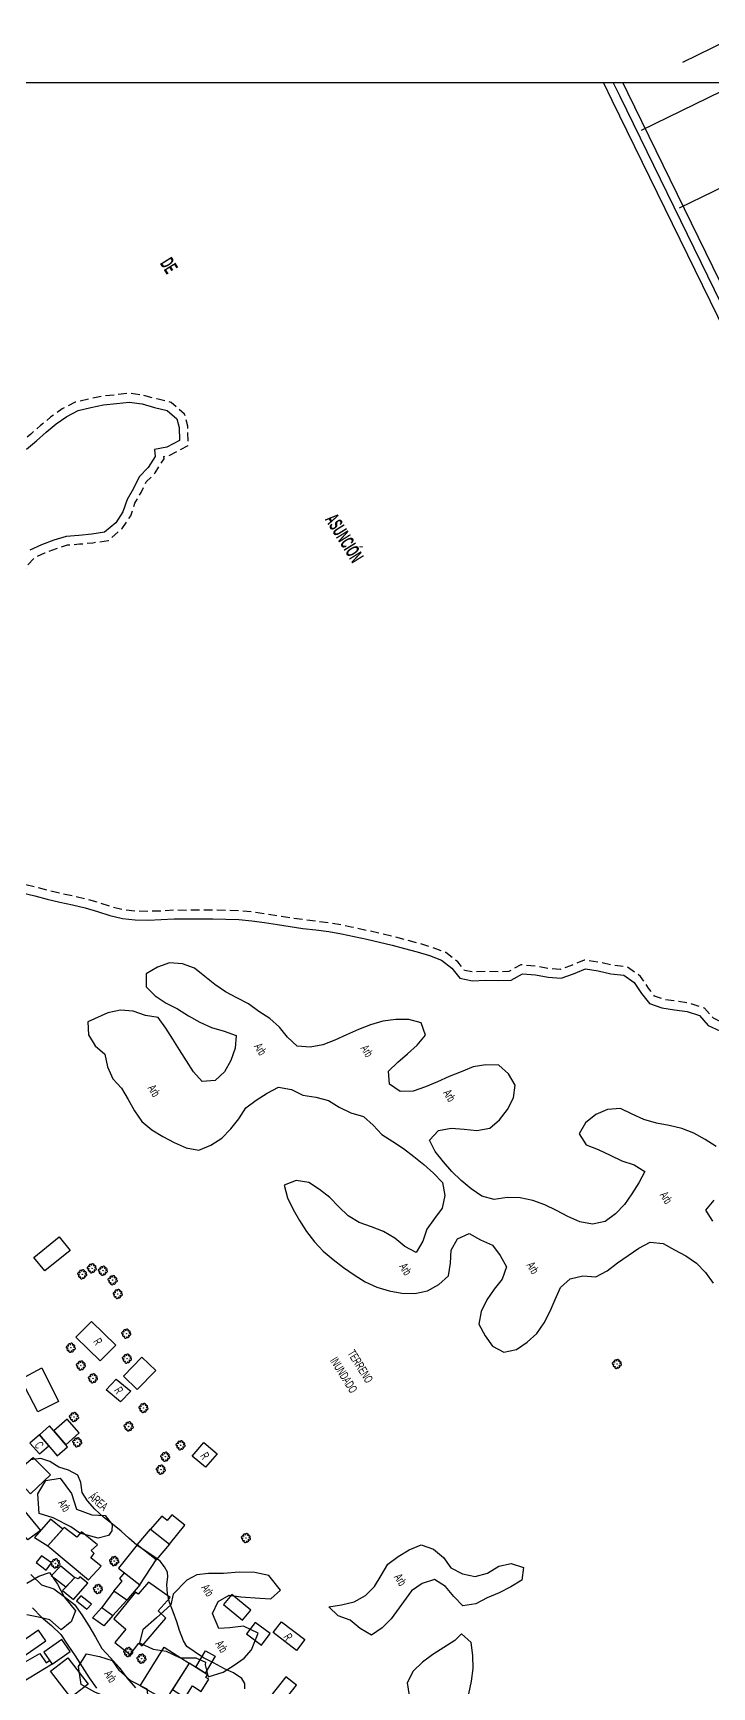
# Model space of a CAD drawing. Header units: millimetres. Extents: x 438774 to 440085, y 7202522 to 7203572.
# Drawn here: x 439616.7 to 439773.9, y 7203185.4 to 7203568.5 of the extents above; entities that cross this region are included whole.
import ezdxf

# ---------------------------------------------------------------- set-up
doc = ezdxf.new("R2010")
doc.units = ezdxf.units.MM
doc.linetypes.add('06', pattern=[3, 2, -1])
for name, color, linetype in [('0211', 255, 'Continuous'), ('0403', 4, 'Continuous'), ('0404', 4, 'Continuous'), ('0421', 104, 'Continuous'), ('0505', 1, 'Continuous'), ('0801', 10, 'Continuous'), ('1005', 3, 'Continuous'), ('1006', 3, 'Continuous'), ('1007', 3, 'Continuous'), ('ALCANTARILLA cieloabierto', 254, 'Continuous'), ('PIEDETALUD', 15, 'Continuous')]:
    doc.layers.add(name, color=color, linetype=linetype)
doc.styles.add('02', font='swissc.ttf')
doc.styles.add('04', font='swisscb.ttf')

# ---------------------------------------------------------------- blocks, each defined once
blk = doc.blocks.new('09')
for p, q in [((-0.04, 0.01), (0.04, 0.01)), ((-0.02, 0.03), (0.02, 0.03)), ((0, 0.05), (0, 0.05)), ((-0.04, -0.01), (0.04, -0.01)), ((-0.02, -0.03), (0.02, -0.03))]:
    blk.add_line(p, q)
for points in [[(-0.61, 0.39), (-0.76, 0.34), (-0.88, 0.27), (-0.97, 0.13), (-1, 0), (-0.96, -0.15), (-0.88, -0.26), (-0.83, -0.31), (-0.73, -0.36), (-0.58, -0.38)], [(-0.12, 0.67), (-0.2, 0.77), (-0.32, 0.84), (-0.46, 0.87), (-0.62, 0.83), (-0.74, 0.77), (-0.81, 0.63), (-0.83, 0.49), (-0.83, 0.42), (-0.79, 0.32), (-0.69, 0.22), (-0.62, 0.16)], [(-0.41, 0.6), (-0.39, 0.72), (-0.35, 0.82), (-0.3, 0.88), (-0.18, 0.96), (-0.03, 1), (0.1, 0.96), (0.24, 0.87), (0.31, 0.75), (0.36, 0.62), (0.37, 0.55)], [(0.11, 0.66), (0.19, 0.71), (0.31, 0.78), (0.42, 0.81), (0.49, 0.81), (0.63, 0.78), (0.76, 0.7), (0.82, 0.58), (0.84, 0.41), (0.81, 0.28), (0.75, 0.16), (0.69, 0.06)], [(0.67, -0.42), (0.8, -0.38), (0.91, -0.29), (0.99, -0.14), (1.01, -0.01), (0.95, 0.14), (0.86, 0.24), (0.8, 0.29), (0.7, 0.32), (0.56, 0.34)], [(-0.14, -0.69), (-0.19, -0.75), (-0.3, -0.83), (-0.4, -0.87), (-0.48, -0.87), (-0.61, -0.83), (-0.74, -0.75), (-0.8, -0.63), (-0.83, -0.47), (-0.79, -0.33), (-0.7, -0.18), (-0.64, -0.12)], [(-0.38, -0.63), (-0.34, -0.76), (-0.26, -0.88), (-0.13, -0.97), (0.01, -1.01), (0.15, -0.97), (0.27, -0.88), (0.32, -0.83), (0.36, -0.73), (0.38, -0.57)], [(0.15, -0.7), (0.32, -0.83), (0.46, -0.87), (0.62, -0.85), (0.74, -0.79), (0.83, -0.66), (0.86, -0.52), (0.86, -0.45), (0.83, -0.34), (0.74, -0.24), (0.67, -0.18)]]:
    blk.add_lwpolyline(points)
blk.add_lwpolyline([(0, -0.05), (-0.05, 0), (0, 0.05), (0.05, 0)], close=True)
blk = doc.blocks.new('TT')
at = {"layer": 'PIEDETALUD'}
blk.add_line((0, 0), (0, -15.5), dxfattribs=at)
blk = doc.blocks.new('T')
at = {"layer": 'PIEDETALUD'}
blk.add_line((0, 0), (0, -31), dxfattribs=at)

msp = doc.modelspace()

# ---------------------------------------------------------------- linework, layer by layer
msp.add_lwpolyline([(440081.59, 7203556.96), (438782.49, 7203556.96), (438782.49, 7202523.15), (440081.59, 7202523.15)], close=True)
at = {"layer": '0211', "linetype": '06', "flags": 128}
msp.add_lwpolyline([(439786.13, 7203343.3), (439785.47, 7203343.14), (439782.32, 7203341.57), (439780.03, 7203339.53), (439778.39, 7203338.59), (439776.51, 7203339.23), (439774.27, 7203340.25), (439772.23, 7203342.61), (439768.68, 7203343.77), (439765.54, 7203344.21), (439762.78, 7203344.62), (439760.67, 7203345.35), (439759.26, 7203347.2), (439757.42, 7203349.95), (439754.22, 7203352.18), (439750.84, 7203352.53), (439747.96, 7203353.18), (439744.37, 7203353.73), (439741.14, 7203352.39), (439738.75, 7203351.58), (439736.26, 7203351.75), (439733.34, 7203352.27), (439729.65, 7203352.63), (439726.91, 7203351.09), (439724.47, 7203351), (439721.46, 7203351.1), (439718.61, 7203350.97), (439716.63, 7203351.34), (439715.08, 7203353.3), (439712.28, 7203355.46), (439709.14, 7203356.67), (439706.17, 7203357.6), (439703.23, 7203358.32), (439700.33, 7203359.15), (439697.36, 7203359.85), (439694.41, 7203360.49), (439690.36, 7203361.38), (439688.51, 7203361.8), (439685.46, 7203362.31), (439682.43, 7203362.7), (439679.48, 7203363.04), (439676.54, 7203363.49), (439673.57, 7203363.95), (439670.6, 7203364.38), (439667.58, 7203364.85), (439664.48, 7203365.13), (439661.42, 7203365.24), (439658.38, 7203365.3), (439655.35, 7203365.29), (439652.35, 7203365.25), (439649.32, 7203365.26), (439646.27, 7203365.1), (439643.34, 7203365), (439640.48, 7203365.04), (439637.73, 7203365.32), (439635.03, 7203365.99), (439632.2, 7203366.94), (439629.23, 7203367.75), (439626.26, 7203368.48), (439623.31, 7203369.09), (439620.44, 7203369.75), (439617.56, 7203370.53), (439614.6, 7203371.29), (439611.53, 7203371.91), (439608.41, 7203372.29), (439605.21, 7203372.43), (439602.06, 7203372.2), (439599.16, 7203371.89), (439597.38, 7203371.92), (439596.37, 7203373.55), (439596.04, 7203375.89), (439596.33, 7203379.32), (439594.37, 7203382.43), (439592.65, 7203385.07), (439590.55, 7203387.57), (439588.01, 7203389.82), (439585.1, 7203391.36), (439582.34, 7203392.58), (439580.09, 7203393.75), (439578.76, 7203395.36), (439578.36, 7203397.36), (439579.17, 7203400.6), (439577.46, 7203403.62), (439577.31, 7203404.43), (439578.14, 7203406.02), (439580.15, 7203407.37), (439582.6, 7203408.71), (439585.32, 7203409.88), (439588.13, 7203411.23), (439590.82, 7203412.78), (439593.59, 7203414.49), (439596.08, 7203417), (439597.54, 7203419.69), (439599.37, 7203421.75), (439601.36, 7203423.96), (439603.3, 7203426.08), (439605.46, 7203427.89), (439607.89, 7203429.75), (439610.22, 7203431.94), (439612.25, 7203434.29), (439612.73, 7203437.8), (439613.23, 7203440.51), (439614.22, 7203443.01), (439615.47, 7203445.29), (439617.11, 7203447), (439619.42, 7203448.07), (439622.1, 7203449.09), (439624.69, 7203449.88), (439627.47, 7203450.11), (439630.54, 7203450.4), (439634.12, 7203450.95), (439637.35, 7203453.69), (439639.31, 7203456.66), (439640.27, 7203459.56), (439641.7, 7203462.04), (439642.9, 7203464.51), (439644.93, 7203466.56), (439647.01, 7203469.86), (439646.96, 7203470.38), (439648.36, 7203470.65), (439652.63, 7203472.9), (439652.51, 7203477.37), (439651.79, 7203480.16), (439648.69, 7203482.88), (439645.33, 7203483.7), (439642.35, 7203484.5), (439639, 7203485.01), (439635.76, 7203484.65), (439632.7, 7203484.31), (439629.64, 7203483.71), (439626.44, 7203482.94), (439623.45, 7203481.39), (439620.81, 7203479.54), (439618.42, 7203477.55), (439616.16, 7203475.55), (439613.75, 7203473.53), (439612.53, 7203472.05), (439611.64, 7203472.69), (439609.95, 7203474.7), (439608.38, 7203477.1), (439606.78, 7203479.63), (439605.16, 7203482.16), (439603.53, 7203484.69), (439601.88, 7203487.22), (439600.21, 7203489.74), (439598.48, 7203492.25), (439596.62, 7203494.72), (439594.67, 7203497.08), (439592.63, 7203499.43), (439590.39, 7203501.64), (439587.97, 7203503.72), (439585.31, 7203505.47), (439582.66, 7203507.04), (439579.95, 7203508.49), (439577.23, 7203509.84), (439574.6, 7203511.14), (439572.27, 7203512.51), (439570.29, 7203514.36), (439568.31, 7203516.46), (439566.58, 7203518.53), (439565.55, 7203520.64), (439565.4, 7203523.17), (439565.42, 7203526.08), (439565.57, 7203530.37), (439561.23, 7203532.39), (439557.33, 7203532.3), (439554.18, 7203530.78), (439551.69, 7203529.35), (439550.11, 7203528.82), (439548.93, 7203529.84), (439547.58, 7203532.01), (439546.54, 7203534.41), (439546.09, 7203536.73), (439546.65, 7203539.06), (439547.8, 7203541.69), (439549.15, 7203545.24), (439547.75, 7203549), (439545.66, 7203551.96), (439542.65, 7203553.99), (439539.2, 7203555.18), (439535.49, 7203554.97), (439532.6, 7203553.86), (439529.69, 7203553.41), (439526.57, 7203552.4), (439523.69, 7203551.09), (439521.16, 7203549.79), (439518.77, 7203549.11), (439516.64, 7203549.18), (439515.02, 7203550.28), (439514.02, 7203552.03), (439514, 7203554.31), (439514.46, 7203556.94), (439514.47, 7203556.96)], dxfattribs=at)
at = {"layer": '0403', "linetype": 'Continuous', "flags": 128}
for points in [[(439615.18, 7203472.11), (439617.48, 7203474.04), (439619.72, 7203476.03), (439622.02, 7203477.95), (439624.48, 7203479.68), (439627.14, 7203481.06), (439630.06, 7203481.76), (439633, 7203482.33), (439635.99, 7203482.67), (439638.96, 7203483), (439641.94, 7203482.54), (439644.83, 7203481.76), (439647.75, 7203481.06), (439650, 7203479.07), (439650.51, 7203477.09), (439650.59, 7203474.09), (439647.68, 7203472.55), (439644.81, 7203472), (439644.95, 7203470.36), (439643.36, 7203467.82), (439641.24, 7203465.69), (439639.94, 7203462.98), (439638.44, 7203460.38), (439637.49, 7203457.54), (439635.84, 7203455.03), (439633.26, 7203452.84), (439630.29, 7203452.38), (439627.3, 7203452.1), (439624.32, 7203451.86), (439621.45, 7203450.98), (439618.64, 7203449.92), (439615.93, 7203448.65)], [(439614.15, 7203369.34), (439617.05, 7203368.59), (439619.95, 7203367.81), (439622.88, 7203367.14), (439625.81, 7203366.53), (439628.73, 7203365.82), (439631.62, 7203365.02), (439634.47, 7203364.08), (439637.38, 7203363.35), (439640.36, 7203363.04), (439643.36, 7203362.99), (439646.36, 7203363.1), (439649.36, 7203363.26), (439652.36, 7203363.25), (439655.36, 7203363.3), (439658.36, 7203363.3), (439661.36, 7203363.24), (439664.35, 7203363.13), (439667.34, 7203362.86), (439670.3, 7203362.4), (439673.27, 7203361.97), (439676.24, 7203361.51), (439679.21, 7203361.05), (439682.18, 7203360.71), (439685.17, 7203360.33), (439688.12, 7203359.83), (439691.05, 7203359.18), (439693.98, 7203358.54), (439696.91, 7203357.9), (439699.83, 7203357.22), (439702.72, 7203356.38), (439705.63, 7203355.67), (439708.49, 7203354.77), (439711.29, 7203353.7), (439713.66, 7203351.87), (439715.53, 7203349.51), (439718.47, 7203348.96), (439721.47, 7203349.11), (439724.48, 7203349), (439727.47, 7203349.1), (439730.08, 7203350.58), (439733.07, 7203350.29), (439736.02, 7203349.76), (439739.01, 7203349.56), (439741.85, 7203350.52), (439744.62, 7203351.67), (439747.58, 7203351.21), (439750.52, 7203350.56), (439753.5, 7203350.24), (439755.96, 7203348.52), (439757.64, 7203346.03), (439759.45, 7203343.65), (439762.3, 7203342.67), (439765.26, 7203342.23), (439768.23, 7203341.82), (439771.08, 7203340.88), (439773.04, 7203338.61), (439775.77, 7203337.37)]]:
    msp.add_lwpolyline(points, dxfattribs=at)
at = {"layer": '0421', "linetype": 'Continuous', "flags": 128}
msp.add_lwpolyline([(439665.7, 7203184.92), (439665.77, 7203186.18), (439665.07, 7203187.3), (439663.09, 7203188.61), (439661, 7203189.58), (439658.51, 7203190.92), (439656.17, 7203192.09), (439653.96, 7203193.55), (439652.33, 7203194.72), (439651.54, 7203196.06), (439650.57, 7203198.42), (439649.96, 7203200.47), (439649.11, 7203202.75), (439648.26, 7203204.89), (439647.82, 7203206.91), (439647.64, 7203209.09), (439647.93, 7203210.88), (439647.83, 7203211.96), (439647.12, 7203213.18), (439646.14, 7203214.47), (439644.87, 7203215.45), (439642.61, 7203216.9), (439640.73, 7203218.22), (439638.84, 7203219.86), (439637.08, 7203221.43), (439635.08, 7203223.06), (439633, 7203224.71), (439630.98, 7203226.57), (439629.29, 7203228.46), (439628.09, 7203230.44), (439627.71, 7203232.71), (439627.08, 7203234.39), (439624.9, 7203235.59), (439622.63, 7203236.29), (439620.58, 7203237.57), (439618.44, 7203238.26), (439616, 7203237.99)], dxfattribs=at)
at = {"layer": '0505', "linetype": 'Continuous', "flags": 128}
for points, elevation in [([(439616.17, 7203211.4), (439618.64, 7203209.01), (439621.49, 7203208.1), (439623.89, 7203206.3), (439626.3, 7203204.5), (439628, 7203202.04), (439629.61, 7203199.5), (439631.15, 7203196.93), (439632.58, 7203194.28), (439634.65, 7203192.11), (439636.62, 7203189.87), (439638.41, 7203187.46), (439640.39, 7203185.19)], 65), ([(439616.51, 7203203.69), (439618.63, 7203201.56), (439620.92, 7203199.63), (439623.09, 7203197.55), (439624.77, 7203195.06), (439626.4, 7203192.55), (439628.02, 7203190.02), (439629.65, 7203187.5), (439631.39, 7203185.06)], 70)]:
    msp.add_lwpolyline(points, dxfattribs=dict(at, elevation=elevation))
at = {"layer": '0801', "linetype": 'Continuous', "flags": 128}
for points in [[(439625.24, 7203286.49), (439619.42, 7203281.74), (439616.88, 7203284.85), (439622.7, 7203289.6), (439625.24, 7203286.49)], [(439635.85, 7203264.51), (439630.23, 7203269.99), (439626.62, 7203266.38), (439632.24, 7203260.91), (439635.85, 7203264.51)], [(439617.78, 7203249.07), (439613.87, 7203256.69), (439618.7, 7203259.29), (439622.6, 7203251.48), (439617.78, 7203249.07)], [(439645.09, 7203258.63), (439640.82, 7203254.26), (439637.64, 7203257.38), (439641.91, 7203261.74), (439645.09, 7203258.63)], [(439639.29, 7203253.91), (439636.96, 7203251.39), (439633.6, 7203254.16), (439635.95, 7203256.68), (439639.29, 7203253.91)], [(439618.13, 7203243.75), (439622.25, 7203238.93), (439624.68, 7203240.98), (439620.5, 7203245.87), (439618.13, 7203243.75)], [(439621.49, 7203244.71), (439624.28, 7203241.46), (439627.39, 7203244.21), (439624.55, 7203247.38), (439621.49, 7203244.71)], [(439620.31, 7203241.21), (439618.13, 7203243.75), (439615.95, 7203241.85), (439618.15, 7203239.36), (439620.31, 7203241.21)], [(439656.64, 7203236.24), (439653.54, 7203238.86), (439656.21, 7203241.99), (439659.3, 7203239.37), (439656.64, 7203236.24)], [(439616.05, 7203230.1), (439612.02, 7203234.47), (439616.67, 7203238.54), (439620.7, 7203234.5), (439616.05, 7203230.1)], [(439615.49, 7203219.45), (439611.23, 7203224.56), (439614.12, 7203226.77), (439618.43, 7203221.64), (439615.49, 7203219.45)], [(439643.92, 7203221.9), (439648.28, 7203218.42), (439651.8, 7203222.83), (439648.81, 7203225.22), (439647.77, 7203223.9), (439646.49, 7203224.93), (439643.92, 7203221.9)], [(439620.11, 7203218.02), (439623.57, 7203221.91), (439620.69, 7203224.23), (439616.99, 7203220), (439620.11, 7203218.02)], [(439620.11, 7203218.02), (439629.5, 7203210.19), (439632.42, 7203213.35), (439630.08, 7203215.28), (439630.8, 7203216.25), (439630.16, 7203216.98), (439631.57, 7203218.31), (439627.89, 7203221.33), (439626.81, 7203220.08), (439623.9, 7203222.28), (439620.11, 7203218.02)], [(439643.92, 7203221.9), (439648.28, 7203218.42), (439645.2, 7203214.83), (439640.78, 7203218.3), (439643.92, 7203221.9)], [(439645.2, 7203214.83), (439640.78, 7203218.3), (439636.5, 7203212.85), (439641.4, 7203209), (439645.2, 7203214.83)], [(439617.43, 7203214.17), (439619.7, 7203212.44), (439620.98, 7203214.09), (439618.64, 7203215.75), (439617.43, 7203214.17)], [(439623.12, 7203213.4), (439626.35, 7203210.71), (439624.23, 7203208.49), (439620.84, 7203211.1), (439623.12, 7203213.4)], [(439626.06, 7203205.6), (439629.34, 7203209.39), (439627.49, 7203210.85), (439627.16, 7203210.39), (439626.35, 7203210.71), (439623.46, 7203207.67), (439626.06, 7203205.6)], [(439643.41, 7203209.62), (439641.06, 7203206.85), (439640.42, 7203207.3), (439635.35, 7203201.15), (439638.17, 7203198.74), (439635.6, 7203195.63), (439639.21, 7203192.86), (439641.21, 7203195.5), (439641.94, 7203194.91), (439647.47, 7203201.3), (439645.63, 7203203), (439648.47, 7203206.11), (439643.41, 7203209.62)], [(439641.4, 7203209), (439638.38, 7203205.48), (439635.38, 7203207.54), (439637.35, 7203209.9), (439636.74, 7203210.47), (439637.88, 7203211.77), (439641.4, 7203209)], [(439626.77, 7203205.35), (439629.14, 7203203.35), (439630.22, 7203204.54), (439627.76, 7203206.48), (439626.77, 7203205.35)], [(439638.38, 7203205.48), (439635.38, 7203207.54), (439632.58, 7203203.76), (439635.14, 7203201.93), (439638.38, 7203205.48)], [(439667.16, 7203203.18), (439662.7, 7203206.8), (439660.78, 7203204.43), (439665.23, 7203200.81), (439667.16, 7203203.18)], [(439632.58, 7203203.76), (439635.14, 7203201.93), (439633.07, 7203199.5), (439630.46, 7203201.37), (439632.58, 7203203.76)], [(439613.31, 7203191.65), (439619.63, 7203196.07), (439617.9, 7203198.54), (439611.58, 7203194.13), (439613.31, 7203191.65)], [(439666.15, 7203197.68), (439669.58, 7203195.07), (439671.59, 7203197.72), (439668.15, 7203200.32), (439666.15, 7203197.68)], [(439674.23, 7203200.47), (439679.65, 7203196.34), (439677.74, 7203193.82), (439672.32, 7203197.95), (439674.23, 7203200.47)], [(439623.38, 7203196.34), (439619.16, 7203193.4), (439621.08, 7203190.65), (439625.3, 7203193.59), (439623.38, 7203196.34)], [(439652.85, 7203190.88), (439647.36, 7203182.28), (439641.47, 7203185.6), (439647.08, 7203194.57), (439652.85, 7203190.88)], [(439621.08, 7203190.65), (439613.98, 7203186.35), (439612.16, 7203189.24), (439613.55, 7203190.05), (439613.41, 7203190.33), (439618.28, 7203193.12), (439619.69, 7203190.98), (439620.5, 7203191.48), (439621.08, 7203190.65)], [(439625.43, 7203182.94), (439620.75, 7203189.05), (439624.76, 7203192.13), (439629.45, 7203186.03), (439625.43, 7203182.94)], [(439651.16, 7203181.71), (439653.62, 7203185.59), (439655.6, 7203184.33), (439657.39, 7203187.15), (439656.71, 7203187.57), (439657.1, 7203188.18), (439652.85, 7203190.88), (439648.96, 7203184.79), (439650.64, 7203183.73), (439649.69, 7203182.24), (439651.16, 7203181.71)], [(439656.54, 7203188.53), (439654.35, 7203189.93), (439656.6, 7203193.7), (439658.83, 7203192.49), (439656.54, 7203188.53)], [(439675.25, 7203187.7), (439671.79, 7203183.28), (439674.24, 7203181.36), (439677.7, 7203185.78), (439675.25, 7203187.7)]]:
    msp.add_lwpolyline(points, close=True, dxfattribs=at)
at = {"layer": '1005'}
for points in [[(439774.91, 7203310.59), (439772.38, 7203312.19), (439769.73, 7203313.62), (439766.94, 7203314.73), (439764.03, 7203315.41), (439761.07, 7203315.93), (439758.2, 7203316.79), (439755.47, 7203318.04), (439752.77, 7203319.35), (439749.78, 7203319.12), (439747.01, 7203317.96), (439744.67, 7203316.07), (439743.21, 7203313.46), (439744.81, 7203310.92), (439747.62, 7203309.83), (439750.34, 7203308.56), (439753.04, 7203307.27), (439755.9, 7203306.34), (439758.43, 7203304.75), (439756.98, 7203302.13), (439755.42, 7203299.57), (439753.69, 7203297.12), (439751.63, 7203294.94), (439749.21, 7203293.17), (439746.27, 7203292.54), (439743.32, 7203293.08), (439740.58, 7203294.32), (439737.92, 7203295.7), (439735.24, 7203297.04), (439732.42, 7203298.07), (439729.49, 7203298.66), (439726.48, 7203298.71), (439723.52, 7203298.24), (439720.63, 7203299.04), (439718.17, 7203300.76), (439715.87, 7203302.69), (439713.71, 7203304.77), (439711.73, 7203307.03), (439709.84, 7203309.36), (439708.52, 7203312.05), (439710.6, 7203314.22), (439713.54, 7203314.79), (439716.53, 7203314.58), (439719.51, 7203314.27), (439722.47, 7203314.83), (439724.76, 7203316.76), (439726.59, 7203319.14), (439727.96, 7203321.82), (439728.33, 7203324.79), (439726.83, 7203327.38), (439724.6, 7203329.38), (439721.6, 7203329.48), (439718.64, 7203328.99), (439715.86, 7203327.85), (439713.06, 7203326.8), (439710.33, 7203325.55), (439707.59, 7203324.34), (439704.74, 7203323.39), (439701.74, 7203323.31), (439699.26, 7203325), (439699.02, 7203327.99), (439701.16, 7203330.09), (439703.43, 7203332.04), (439705.66, 7203334.06), (439707.61, 7203336.35), (439706.59, 7203339.17), (439703.7, 7203339.99), (439700.7, 7203340), (439697.74, 7203339.56), (439694.84, 7203338.77), (439692.05, 7203337.68), (439689.32, 7203336.44), (439686.59, 7203335.18), (439683.79, 7203334.1), (439680.85, 7203333.56), (439677.86, 7203333.82), (439675.65, 7203335.86), (439673.75, 7203338.19), (439671.51, 7203340.17), (439669.01, 7203341.84), (439666.57, 7203343.58), (439663.91, 7203344.97), (439661.27, 7203346.39), (439658.8, 7203348.1), (439656.44, 7203349.95), (439654.1, 7203351.83), (439651.27, 7203352.83), (439648.28, 7203353.12), (439645.48, 7203352.06), (439642.88, 7203350.56), (439642.88, 7203347.56), (439644.97, 7203345.42), (439647.49, 7203343.79), (439650.15, 7203342.41), (439652.71, 7203340.84), (439655.33, 7203339.36), (439658.03, 7203338.08), (439660.93, 7203337.28), (439663.76, 7203336.28), (439663.48, 7203333.3), (439662.51, 7203330.45), (439661.06, 7203327.83), (439658.83, 7203325.82), (439655.84, 7203325.59), (439653.88, 7203327.87), (439652.23, 7203330.37), (439650.63, 7203332.91), (439649.03, 7203335.45), (439647.42, 7203337.98), (439645.68, 7203340.42), (439642.72, 7203340.91), (439639.89, 7203341.91), (439636.9, 7203342.11), (439633.96, 7203341.52), (439629.39, 7203339.44), (439629.52, 7203336.44), (439631.03, 7203333.85), (439633.32, 7203331.91), (439633.94, 7203328.97), (439635.16, 7203326.23), (439637.2, 7203324.04), (439638.68, 7203321.43), (439640.14, 7203318.81), (439641.85, 7203316.35), (439644.18, 7203314.45), (439646.75, 7203312.89), (439649.37, 7203311.44), (439652.13, 7203310.28), (439655.08, 7203309.74), (439657.88, 7203310.83), (439660.4, 7203312.46), (439662.48, 7203314.63), (439664.36, 7203316.96), (439665.97, 7203319.5), (439668.37, 7203321.29), (439670.88, 7203322.94), (439673.57, 7203324.29), (439676.51, 7203323.76), (439679.2, 7203322.43), (439682.17, 7203321.97), (439685.08, 7203321.24), (439687.62, 7203319.65), (439690.32, 7203318.33), (439693.2, 7203317.53), (439695.44, 7203315.53), (439697.5, 7203313.35), (439700.02, 7203311.71), (439702.52, 7203310.06), (439704.88, 7203308.21), (439707.23, 7203306.35), (439709.48, 7203304.36), (439711.56, 7203302.19), (439712.04, 7203299.24), (439711.45, 7203296.29), (439709.71, 7203293.84), (439707.93, 7203291.42), (439706.97, 7203288.59), (439705.41, 7203286.02), (439702.77, 7203287.41), (439700.45, 7203289.32), (439697.86, 7203290.85), (439695.06, 7203291.92), (439692.24, 7203292.94), (439689.66, 7203294.47), (439687.51, 7203296.57), (439685.44, 7203298.73), (439683.07, 7203300.57), (439680.58, 7203302.25), (439677.61, 7203302.7), (439674.83, 7203301.58), (439675.62, 7203298.69), (439676.91, 7203295.98), (439678.41, 7203293.38), (439680.02, 7203290.84), (439681.84, 7203288.46), (439683.92, 7203286.3), (439686.21, 7203284.36), (439688.61, 7203282.56), (439691.05, 7203280.8), (439693.59, 7203279.22), (439696.31, 7203277.95), (439699.19, 7203277.11), (439702.14, 7203276.59), (439705.14, 7203276.51), (439708.08, 7203277.15), (439710.7, 7203278.59), (439712.95, 7203280.58), (439713.4, 7203283.54), (439713.5, 7203286.54), (439715.01, 7203289.13), (439717.73, 7203290.4), (439720.36, 7203288.95), (439723.08, 7203287.7), (439724.86, 7203285.28), (439726.36, 7203282.68), (439725.34, 7203279.86), (439723.48, 7203277.51), (439721.83, 7203275), (439720.47, 7203272.33), (439719.96, 7203269.38), (439721.38, 7203266.73), (439723.09, 7203264.27), (439725.76, 7203262.91), (439728.7, 7203263.53), (439731.16, 7203265.26), (439733.41, 7203267.24), (439735.07, 7203269.74), (439736.48, 7203272.39), (439737.64, 7203275.15), (439738.9, 7203277.87), (439741.12, 7203279.89), (439744.04, 7203280.61), (439747.02, 7203280.37), (439749.67, 7203281.77), (439752.03, 7203283.64), (439754.51, 7203285.31), (439757.01, 7203286.97), (439759.66, 7203288.39), (439762.65, 7203288.08), (439765.28, 7203286.65), (439767.92, 7203285.23), (439770.39, 7203283.54), (439772.45, 7203281.34), (439774.19, 7203278.91)], [(439774.13, 7203293.28), (439772.56, 7203295.83), (439774.49, 7203298.12)], [(439615.27, 7203209.44), (439618.04, 7203211.06), (439620.52, 7203211.9), (439622.36, 7203209.16), (439623.91, 7203206.25), (439626.49, 7203203.03), (439625.47, 7203200.42), (439625.3, 7203200.31), (439623.22, 7203198.61), (439620.55, 7203200.91), (439617.93, 7203201.55), (439615.22, 7203202.06)], [(439717.66, 7203183.75), (439718.24, 7203186.69), (439718.65, 7203189.66), (439718.54, 7203192.66), (439718.13, 7203195.63), (439715.91, 7203197.65), (439714.35, 7203196.15), (439711.83, 7203194.51), (439709.32, 7203192.87), (439706.89, 7203191.11), (439704.76, 7203189), (439703.36, 7203186.35), (439703.8, 7203183.38)]]:
    msp.add_lwpolyline(points, dxfattribs=at)
for points in [[(439631.75, 7203219.84), (439627.53, 7203221.01), (439625.42, 7203222.47), (439621.34, 7203224.53), (439618.07, 7203225.58), (439617.81, 7203230.07), (439619.61, 7203233.18), (439622.97, 7203233.75), (439625.55, 7203230.2), (439626.76, 7203226.51), (439630.33, 7203225.23), (439633.38, 7203225.06), (439635.02, 7203223.01), (439634.91, 7203221.49), (439634.19, 7203220.43)], [(439699.67, 7203201.15), (439697.53, 7203199.05), (439695.04, 7203197.38), (439692.47, 7203198.94), (439690.15, 7203200.84), (439687.34, 7203201.87), (439685.16, 7203203.93), (439688.12, 7203204.38), (439691.04, 7203205.06), (439693.66, 7203206.52), (439695.8, 7203208.64), (439697.32, 7203211.22), (439698.86, 7203213.79), (439701.24, 7203215.61), (439703.81, 7203217.16), (439706.59, 7203218.29), (439709.42, 7203217.26), (439711.76, 7203215.39), (439713.48, 7203212.94), (439716.13, 7203211.54), (439719.08, 7203210.98), (439721.98, 7203211.74), (439724.54, 7203213.31), (439727.47, 7203213.98), (439730.32, 7203213.05), (439729.91, 7203210.07), (439727.35, 7203208.52), (439724.66, 7203207.18), (439721.9, 7203206), (439719.24, 7203204.63), (439716.26, 7203204.19), (439714.15, 7203206.32), (439712.21, 7203208.61), (439709.7, 7203210.26), (439706.85, 7203209.33), (439704.38, 7203207.63)], [(439657.24, 7203187.73), (439660.71, 7203188.81), (439663.24, 7203190.41), (439665.56, 7203192.04), (439667.3, 7203193.97), (439668.81, 7203197.86), (439665.41, 7203199.48), (439662.28, 7203199.07), (439659.69, 7203198.92), (439658.23, 7203202.35), (439659.55, 7203205.19), (439662.1, 7203206.63), (439664.82, 7203206.25), (439669.23, 7203205.97), (439671.75, 7203205.79), (439674, 7203207.77), (439671.27, 7203211.17), (439668.03, 7203211.9), (439664.45, 7203211.98), (439660.77, 7203211.66), (439657.31, 7203211.62), (439654.6, 7203211.36), (439652.28, 7203210.12), (439649.12, 7203206.85), (439648.59, 7203204.35), (439645.24, 7203201.36), (439642.1, 7203198.59), (439641.37, 7203195.58), (439644.53, 7203194.12), (439647.49, 7203193.66), (439650.73, 7203192.12), (439654.38, 7203192.12), (439656.65, 7203191.14), (439656.51, 7203190.46)], [(439639.56, 7203180.64), (439635.16, 7203182.49), (439630.96, 7203184.13), (439627.8, 7203185.95), (439627.24, 7203190.11), (439629.07, 7203193), (439632.1, 7203192.44), (439635, 7203191.53), (439636.51, 7203189.28), (439639.25, 7203186.89), (439643.06, 7203184.96), (439643.34, 7203182.35), (439641.34, 7203181.11)]]:
    msp.add_lwpolyline(points, close=True, dxfattribs=at)
at = {"layer": 'ALCANTARILLA cieloabierto'}
for p, q in [((439748.83, 7203556.96, 60), (439750.79, 7203552.94, 60)), ((439751.05, 7203556.96, 60), (439752.58, 7203553.82, 60)), ((439750.79, 7203552.94, 60), (439850.26, 7203349.02, 60)), ((439752.58, 7203553.82, 60), (439852.06, 7203349.89, 60))]:
    msp.add_line(p, q, dxfattribs=at)
at = {"layer": 'PIEDETALUD'}
for p, q in [((439753.28, 7203556.96, 60), (439754.38, 7203554.7, 60)), ((439754.38, 7203554.7, 60), (439853.85, 7203350.77, 60))]:
    msp.add_line(p, q, dxfattribs=at)

# ---------------------------------------------------------------- block references
at = {"layer": '1007'}
for p, rotation in [((439628.08, 7203280.96), 302), ((439630.31, 7203282.36), 302), ((439632.87, 7203281.78), 302), ((439635.13, 7203279.6), 302), ((439636.31, 7203276.4), 302), ((439638.28, 7203267.23), 302), ((439625.43, 7203263.94), 302), ((439627.78, 7203259.83), 302), ((439638.44, 7203261.44), 302), ((439751.95, 7203260.2), 302), ((439630.56, 7203256.86), 302), ((439626.17, 7203247.92), 302), ((439642.27, 7203249.99), 302), ((439638.84, 7203245.73), 302), ((439626.93, 7203242.06), 302), ((439647.3, 7203238.7), 302), ((439650.87, 7203241.37), 302), ((439646.29, 7203235.71), 302), ((439666.01, 7203219.89), 302), ((439621.86, 7203213.99), 302), ((439635.46, 7203214.51), 302), ((439635.48, 7203214.53), 122), ((439631.72, 7203208.06), 302), ((439638.74, 7203193.46), 302), ((439641.82, 7203191.92), 302)]:
    msp.add_blockref('09', p, dxfattribs=dict(at, rotation=rotation))
at = {"layer": 'PIEDETALUD', "xscale": -1, "rotation": 296.0025036769667}
for name, p in [('TT', (439781.05, 7203568.46, 60)), ('T', (439785.43, 7203559.47, 60)), ('T', (439794.2, 7203541.49, 60))]:
    msp.add_blockref(name, p, dxfattribs=at)

# ---------------------------------------------------------------- texts
at = {"layer": '0404', "style": '04', "width": 0.625}
for s, p in [('DE', (439645.99, 7203515.12)), ('ASUNCIÓN', (439684.21, 7203455.82))]:
    msp.add_text(s, height=3.2, rotation=302, dxfattribs=at).set_placement(p)
at = {"layer": '0421', "style": '02', "width": 0.75}
for s, rotation, p in [('TERRENO', 302, (439689.42, 7203262.66)), ('INUNDADO', 302, (439685.39, 7203260.98)), ('ÁREA', 319.192, (439629.39, 7203229.09))]:
    msp.add_text(s, height=2, rotation=rotation, dxfattribs=at).set_placement(p)
at = {"layer": '0801', "style": '02', "width": 0.75}
for s, p in [('R', (439630.53, 7203265.36)), ('R', (439635.36, 7203254.07)), ('C', (439616.91, 7203241.39)), ('R', (439655.32, 7203238.9)), ('R', (439674.6, 7203196.95))]:
    msp.add_text(s, height=2, rotation=302, dxfattribs=at).set_placement(p)
at = {"layer": '1006', "style": '02', "width": 0.75}
for p in [(439667.79, 7203333.71), (439692.47, 7203333.3), (439643.14, 7203324.09), (439711.58, 7203322.96), (439761.79, 7203299.31), (439701.42, 7203282.75), (439730.91, 7203283.06), (439622.4, 7203227.99), (439700.21, 7203210.82), (439655.57, 7203208.37), (439658.8, 7203195.35), (439633.07, 7203188.42)]:
    msp.add_text('Arb', height=2, rotation=302, dxfattribs=at).set_placement(p)

doc.saveas('drawing.dxf')
